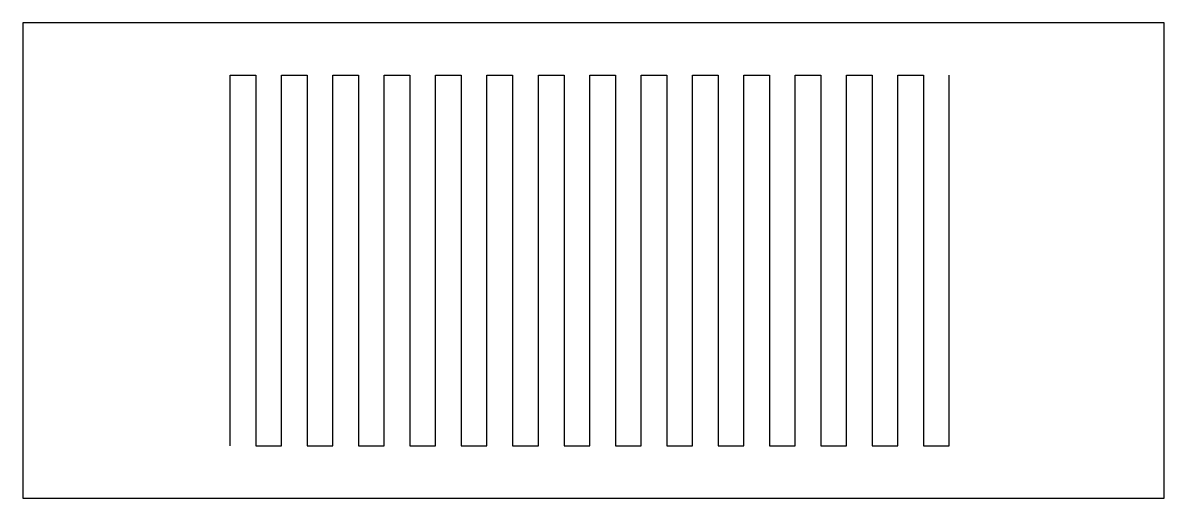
# Model space of a CAD drawing. Header units: millimetres. Extents: x 0 to 120, y 0 to 50.
import ezdxf

# ---------------------------------------------------------------- set-up
doc = ezdxf.new("R2010")
doc.units = ezdxf.units.MM
doc.layers.add('CUT', color=1, linetype='Continuous')

msp = doc.modelspace()

# ---------------------------------------------------------------- linework, layer by layer
at = {"layer": 'CUT'}
msp.add_lwpolyline([(120, 0), (120, 50), (0, 50), (0, 0), (120, 0)], close=True, dxfattribs=at)
msp.add_lwpolyline([(21.8, 5.5), (21.8, 44.5), (24.5, 44.5), (24.5, 5.5), (27.2, 5.5), (27.2, 44.5), (29.9, 44.5), (29.9, 5.5), (32.6, 5.5), (32.6, 44.5), (35.3, 44.5), (35.3, 5.5), (38, 5.5), (38, 44.5), (40.7, 44.5), (40.7, 5.5), (43.4, 5.5), (43.4, 44.5), (46.1, 44.5), (46.1, 5.5), (48.8, 5.5), (48.8, 44.5), (51.5, 44.5), (51.5, 5.5), (54.2, 5.5), (54.2, 44.5), (56.9, 44.5), (56.9, 5.5), (59.6, 5.5), (59.6, 44.5), (62.3, 44.5), (62.3, 5.5), (65, 5.5), (65, 44.5), (67.7, 44.5), (67.7, 5.5), (70.4, 5.5), (70.4, 44.5), (73.1, 44.5), (73.1, 5.5), (75.8, 5.5), (75.8, 44.5), (78.5, 44.5), (78.5, 5.5), (81.2, 5.5), (81.2, 44.5), (83.9, 44.5), (83.9, 5.5), (86.6, 5.5), (86.6, 44.5), (89.3, 44.5), (89.3, 5.5), (92, 5.5), (92, 44.5), (94.7, 44.5), (94.7, 5.5), (97.4, 5.5), (97.4, 44.5)], dxfattribs=at)

doc.saveas('drawing.dxf')
